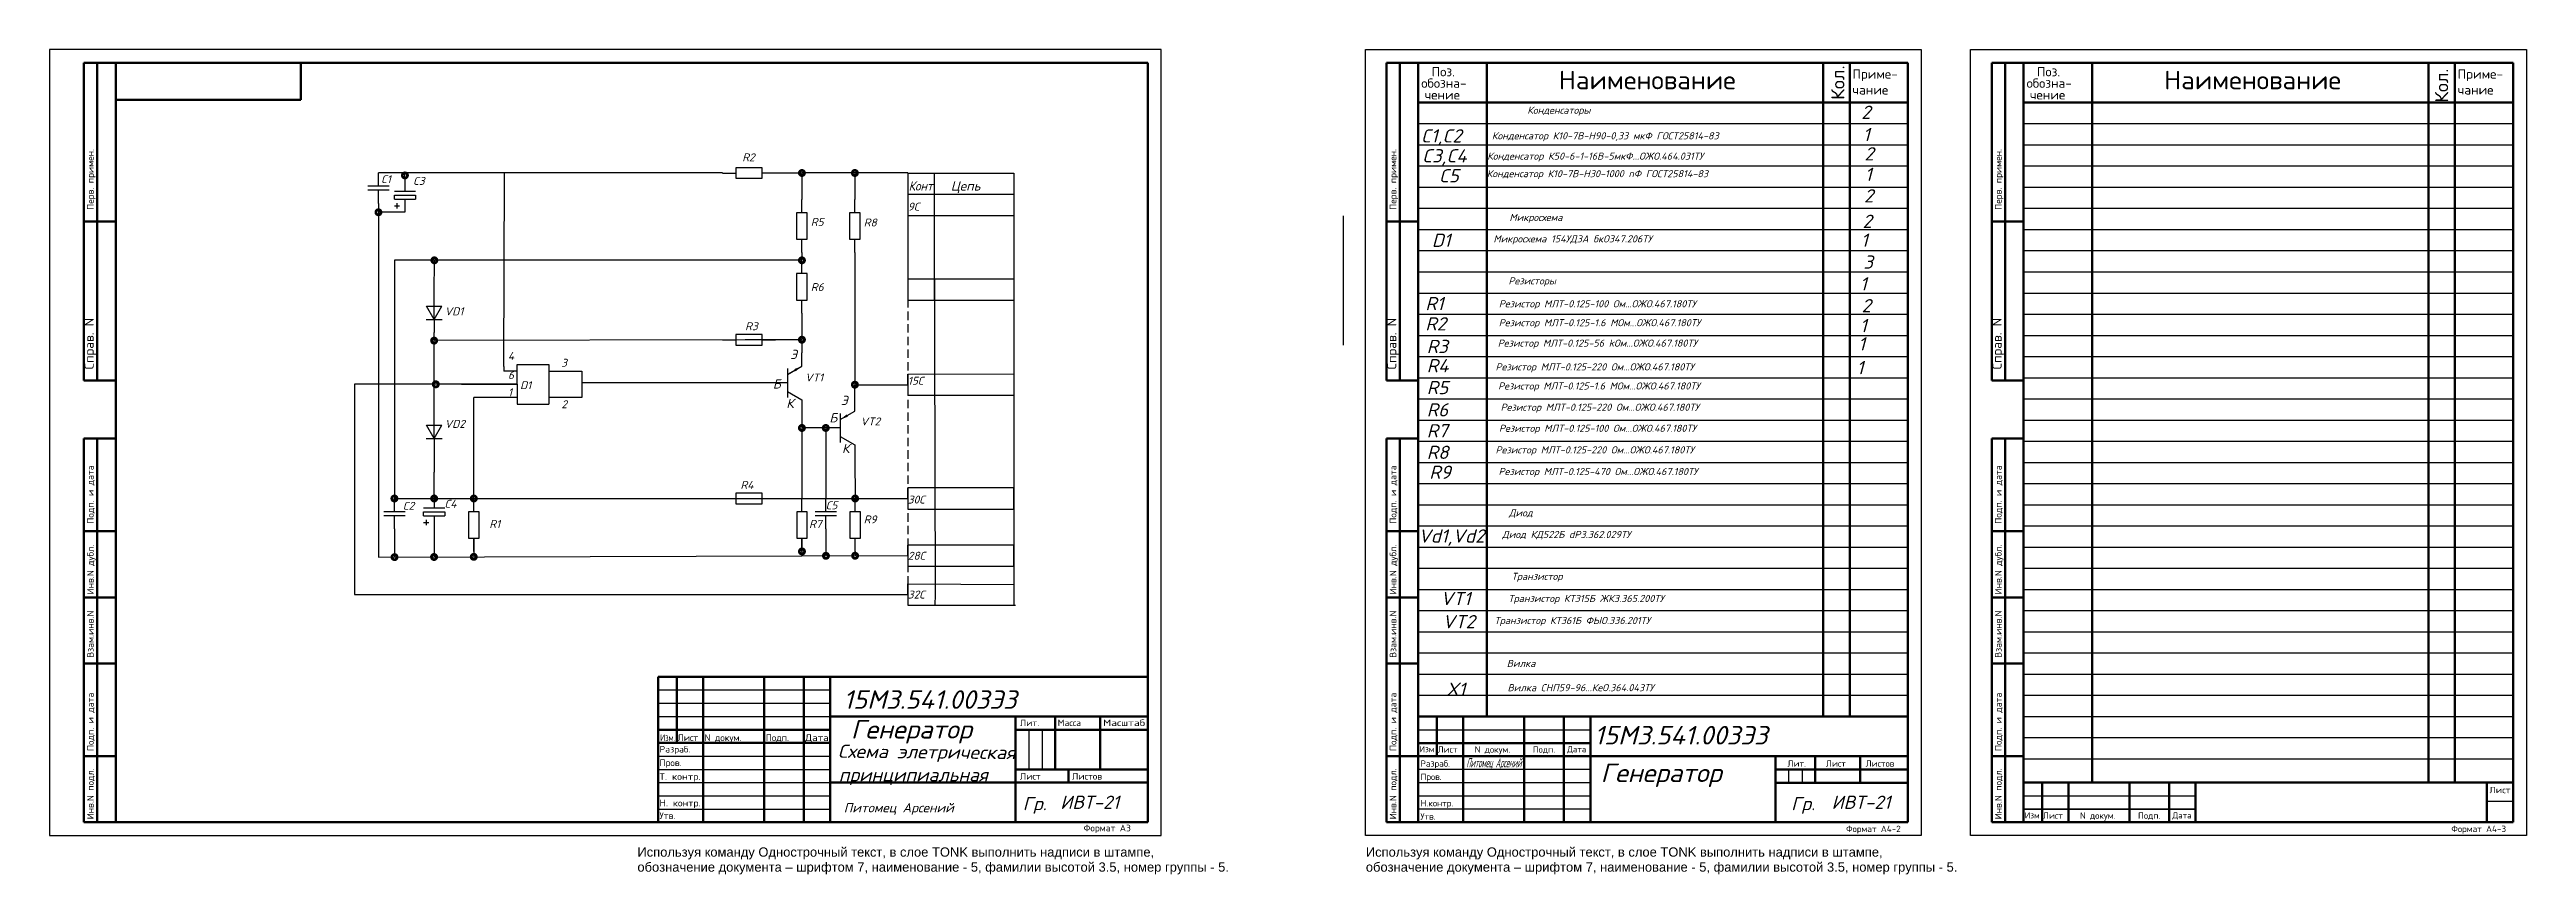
# Model space of a CAD drawing. Header units: millimetres. Extents: x 0 to 936, y -15 to 297.
import ezdxf
from ezdxf import colors
from ezdxf.entities.mleader import LeaderData, LeaderLine
from ezdxf.enums import TextEntityAlignment as Align
from ezdxf.math import Vec2, Vec3

# ---------------------------------------------------------------- set-up
doc = ezdxf.new("R2010")
doc.units = ezdxf.units.MM
doc.linetypes.add('невидимая2', pattern=[4.7625, 3.175, -1.5875])
doc.layers.add('DASHED', color=30, linetype='невидимая2')
doc.layers.add('элементы', color=30, linetype='Continuous')
doc.layers.add('OSN', color=3, linetype='Continuous', lineweight=80)
doc.layers.add('TONK', color=1, linetype='Continuous', lineweight=30)
doc.styles.add('RL', font='simplex.shx')
doc.styles.get("Standard").update_dxf_attribs({"font": 'arial.ttf'})
doc.styles.add('шрифт прямой', font='simplex.shx')
doc.styles.add('шрифт с наклоном', font='simplex.shx', dxfattribs={"oblique": 15})

# ---------------------------------------------------------------- blocks, each defined once
blk = doc.blocks.new('Перечень элементов лист 1')
at = {"layer": 'OSN'}
for p, q in [((8, 172), (8, 292)), ((8, 292), (20, 292)), ((13, 292), (13, 172)), ((20, 292), (205, 292)), ((20, 5), (20, 292)), ((45.86, 292), (45.86, 44.96)), ((173, 292), (173, 44.96)), ((183, 292), (183, 44.96)), ((205, 292), (205, 5)), ((205, 292), (205, 5)), ((20, 277), (205, 277)), ((20, 232), (8, 232)), ((20, 172), (8, 172)), ((8, 5), (8, 150)), ((8, 150), (20, 150)), ((20, 150), (13, 150)), ((13, 150), (13, 5)), ((8, 115), (20, 115)), ((20, 90), (8, 90)), ((8, 65), (20, 65)), ((20, 45), (205, 45)), ((20, 43.96), (20, 5)), ((27, 29.96), (27, 44.96)), ((37, 44.96), (37, 4.96)), ((60, 4.96), (60, 44.96)), ((75, 44.96), (75, 4.96)), ((85, 4.96), (85, 44.96)), ((8, 30), (20, 30)), ((85, 34.96), (20, 34.96)), ((20, 29.96), (85, 29.96)), ((205, 29.96), (85, 29.96)), ((155, 29.96), (155, 5)), ((170, 29.96), (170, 19.96)), ((187, 19.96), (187, 29.96)), ((155, 24.96), (205, 24.96)), ((205, 19.96), (155, 19.96)), ((8, 5), (19, 5)), ((20, 5), (8, 5)), ((205, 5), (20, 5))]:
    blk.add_line(p, q, dxfattribs=at)
at = {"layer": 'TONK'}
for p, q in [((0, 297), (210, 297)), ((0, 0), (0, 297)), ((210, 297), (210, 0)), ((210, 297), (210, 0)), ((20, 269), (205, 269)), ((20, 261), (205, 261)), ((20, 253), (205, 253)), ((20, 245), (205, 245)), ((20, 237), (205, 237)), ((20, 229), (205, 229)), ((20, 221), (205, 221)), ((20, 213), (205, 213)), ((20, 205), (205, 205)), ((20, 197), (205, 197)), ((20, 189), (205, 189)), ((20, 181), (205, 181)), ((20, 173), (205, 173)), ((20, 165), (205, 165)), ((20, 157), (205, 157)), ((20, 149), (205, 149)), ((20, 141), (205, 141)), ((20, 133), (205, 133)), ((20, 125), (205, 125)), ((20, 117), (205, 117)), ((20, 109), (205, 109)), ((20, 101), (205, 101)), ((20, 93), (205, 93)), ((20, 85), (205, 85)), ((20, 77), (205, 77)), ((20, 69), (205, 69)), ((20, 61), (205, 61)), ((20, 53), (205, 53)), ((20, 39.96), (85, 39.96)), ((85, 25), (20, 25)), ((20, 20), (85, 20)), ((160, 19.96), (160, 24.96)), ((165, 24.96), (165, 19.96)), ((20, 15), (85, 15)), ((85, 10), (20, 10)), ((210, 0), (0, 0))]:
    blk.add_line(p, q, dxfattribs=at)
at = {"layer": 'TONK', "color": 4}
for p, q in [((20, 30), (205, 30)), ((210, 0), (0, 0))]:
    blk.add_line(p, q, dxfattribs=at)
at = {"layer": 'TONK', "style": 'RL'}
for s, height, p in [('Поз.', 3.5, (25.04, 286.87)), ('обозна-', 3.5, (21.14, 282.54)), ('Наименование', 7, (73.09, 281.97)), ('чание', 3.5, (184, 280)), ('Приме-', 3.5, (184, 286)), ('чение', 3.5, (22.37, 278.13)), ('Изм', 2.3, (20.44, 31.47)), ('Разраб.', 2.4, (20.81, 26)), ('Лист', 2.4, (27.29, 31.32)), ('Лист', 2.4, (174, 26)), ('Листов', 2.4, (189, 26)), ('Пров.', 2.4, (20.81, 21)), ('Н.контр.', 2.4, (20.81, 11)), ('Утв.', 2.4, (20.81, 6)), ('Формат А4-2', 2.4, (181.62, 1.31))]:
    blk.add_text(s, height=height, dxfattribs=at).set_placement(p)
at = {"layer": 'TONK', "style": 'RL', "width": 0.925424}
blk.add_text('Кол.', height=5, rotation=90, dxfattribs=at).set_placement((181, 278), (181, 291), align=Align.FIT)
at = {"layer": 'TONK', "style": 'шрифт прямой'}
for s, height, p in [('Перв. примен.', 2.5, (11.7, 236.41)), ('Справ. N', 3.5, (11.7, 176.11)), ('Подп. и дата', 2.5, (11.7, 117.82)), ('Инв.N дубл.', 2.5, (11.7, 91.1)), ('Взам.инв.N', 2.5, (11.7, 67.2)), ('Подп. и дата', 2.5, (11.7, 31.92)), ('Инв.N подл.', 2.5, (11.7, 6.12))]:
    blk.add_text(s, height=height, rotation=90, dxfattribs=at).set_placement(p)
at = {"layer": 'TONK', "style": 'RL'}
for s, height, p in [('N докум.', 2.4, (48.02, 31.32)), ('Подп.', 2.4, (67.47, 31.32)), ('Дата', 2.3, (79.86, 31.47)), ('Лит.', 2.4, (163, 26))]:
    blk.add_text(s, height=height, dxfattribs=at).set_placement(p, align=Align.CENTER)
blk = doc.blocks.new('Перечень элементов лист 2')
at = {"layer": 'OSN'}
for p, q in [((8, 172), (8, 292)), ((8, 292), (20, 292)), ((13, 292), (13, 172)), ((20, 292), (205, 292)), ((20, 5), (20, 292)), ((45.86, 292), (45.86, 20)), ((173, 292), (173, 20)), ((183, 292), (183, 20)), ((205, 292), (205, 5)), ((20, 277), (205, 277)), ((20, 232), (8, 232)), ((20, 172), (8, 172)), ((8, 5), (8, 150)), ((8, 150), (20, 150)), ((20, 150), (13, 150)), ((13, 150), (13, 5)), ((8, 115), (20, 115)), ((20, 90), (8, 90)), ((8, 65), (20, 65)), ((20, 42.96), (20, 5)), ((8, 30), (20, 30)), ((20, 20), (205, 20)), ((27, 5), (27, 20)), ((37, 20), (37, 4.96)), ((60, 4.96), (60, 20)), ((75, 20), (75, 4.96)), ((85, 5), (85, 20)), ((195, 20), (195, 5)), ((8, 5), (19, 5)), ((20, 5), (8, 5)), ((205, 5), (20, 5))]:
    blk.add_line(p, q, dxfattribs=at)
at = {"layer": 'TONK'}
for p, q in [((0, 297), (210, 297)), ((0, 0), (0, 297)), ((210, 297), (210, 0)), ((20, 269), (205, 269)), ((20, 261), (205, 261)), ((20, 253), (205, 253)), ((20, 245), (205, 245)), ((20, 237), (205, 237)), ((20, 229), (205, 229)), ((20, 221), (205, 221)), ((20, 213), (205, 213)), ((20, 205), (205, 205)), ((20, 197), (205, 197)), ((20, 189), (205, 189)), ((20, 181), (205, 181)), ((20, 173), (205, 173)), ((20, 165), (205, 165)), ((20, 157), (205, 157)), ((20, 149), (205, 149)), ((20, 141), (205, 141)), ((20, 133), (205, 133)), ((20, 125), (205, 125)), ((20, 117), (205, 117)), ((20, 109), (205, 109)), ((20, 101), (205, 101)), ((20, 93), (205, 93)), ((20, 85), (205, 85)), ((20, 77), (205, 77)), ((20, 69), (205, 69)), ((20, 61), (205, 61)), ((20, 53), (205, 53)), ((20, 45), (205, 45)), ((20, 37), (205, 37)), ((20, 29), (205, 29)), ((20, 15), (85, 15)), ((20, 10), (85, 10)), ((85, 9.96), (20, 9.96)), ((195, 13), (205, 13)), ((210, 0), (0, 0))]:
    blk.add_line(p, q, dxfattribs=at)
at = {"layer": 'TONK', "style": 'RL'}
for s, height, p in [('Поз.', 3.5, (25.04, 286.87)), ('обозна-', 3.5, (21.14, 282.54)), ('Наименование', 7, (73.09, 281.97)), ('чание', 3.5, (184, 280)), ('Приме-', 3.5, (184, 286)), ('чение', 3.5, (22.37, 278.13)), ('Изм', 2.3, (20.44, 6.47)), ('Лист', 2.4, (27.29, 6.32)), ('Формат А4-3', 2.4, (181.62, 1.31))]:
    blk.add_text(s, height=height, dxfattribs=at).set_placement(p)
at = {"layer": 'TONK'}
for s, height, style, p in [('Кол.', 5, 'RL', (180.44, 276.97)), ('Перв. примен.', 2.5, 'шрифт прямой', (11.7, 236.41)), ('Справ. N', 3.5, 'шрифт прямой', (11.7, 176.11)), ('Подп. и дата', 2.5, 'шрифт прямой', (11.7, 117.82)), ('Инв.N дубл.', 2.5, 'шрифт прямой', (11.7, 91.1)), ('Взам.инв.N', 2.5, 'шрифт прямой', (11.7, 67.2)), ('Подп. и дата', 2.5, 'шрифт прямой', (11.7, 31.92)), ('Инв.N подл.', 2.5, 'шрифт прямой', (11.7, 6.12))]:
    blk.add_text(s, height=height, rotation=90, dxfattribs=dict(at, style=style)).set_placement(p)
at = {"layer": 'TONK', "style": 'RL', "width": 0.833333}
blk.add_text('Лист', height=2.4, dxfattribs=at).set_placement((196, 16), (204, 16), align=Align.FIT)
at = {"layer": 'TONK', "style": 'RL'}
for s, height, p in [('N докум.', 2.4, (48.02, 6.32)), ('Подп.', 2.4, (67.47, 6.32)), ('Дата', 2.3, (79.86, 6.47))]:
    blk.add_text(s, height=height, dxfattribs=at).set_placement(p, align=Align.CENTER)
blk = doc.blocks.new('резистор постоянный')
at = {"layer": 'элементы'}
for p, q in [((5, 0), (0, 0)), ((20, 0), (15, 0))]:
    blk.add_line(p, q, dxfattribs=at)
blk.add_lwpolyline([(5, -2), (15, -2), (15, 2), (5, 2)], close=True, dxfattribs=at)
blk = doc.blocks.new('конденсатор постоянной емкости')
at = {"layer": 'элементы'}
for p, q in [((5, 0), (0, 0)), ((5, 4), (5, -4)), ((6.5, 4), (6.5, -4)), ((11.5, 0), (6.5, 0))]:
    blk.add_line(p, q, dxfattribs=at)
blk = doc.blocks.new('Таблица контактов соединителя справа')
at = {"layer": 'DASHED'}
for p, q in [((0, 32), (0, 8)), ((40, 32), (40, 8))]:
    blk.add_line(p, q, dxfattribs=at)
at = {"layer": 'элементы'}
for p, q in [((0, 48), (40, 48)), ((0, 48), (0, 40)), ((10, 48), (10, 40)), ((40, 48), (40, 40)), ((0, 40), (40, 40)), ((0, 40), (0, 32)), ((10, 40), (10, 32)), ((40, 40), (40, 32)), ((0, 32), (40, 32)), ((0, 8), (40, 8)), ((0, 8), (0, 0)), ((0, 0), (40, 0)), ((10, 8), (10, 0)), ((40, 8), (40, 0))]:
    blk.add_line(p, q, dxfattribs=at)
at = {"layer": 'TONK', "style": 'шрифт с наклоном', "oblique": 15, "width": 0.635625}
blk.add_text('Конт', height=3.5, dxfattribs=at).set_placement((0.32, 41.37), (9.43, 41.37), align=Align.FIT)
at = {"layer": 'TONK', "style": 'шрифт с наклоном', "oblique": 15}
blk.add_text('Цепь', height=3.5, dxfattribs=at).set_placement((16.24, 41.37))
blk = doc.blocks.new('диод')
at = {"layer": 'элементы'}
for p, q in [((0, -5), (0, 0)), ((0, -10), (-2.89, -5)), ((-2.89, -5), (2.89, -5)), ((0, -10), (0, -5)), ((0, -10), (2.89, -5)), ((-3, -10), (3, -10)), ((0, -10), (0, -15))]:
    blk.add_line(p, q, dxfattribs=at)
blk = doc.blocks.new('конденсатор электролитический')
at = {"layer": 'элементы'}
for p, q in [((5, 0), (0, 0)), ((3.38, 3), (1.38, 3)), ((2.38, 4), (2.38, 2)), ((5, 4), (5, -4)), ((5, 4), (6.5, 4)), ((6.5, 4), (6.5, -4)), ((8, 4), (8, -4)), ((13, 0), (8, 0)), ((6.5, -4), (5, -4))]:
    blk.add_line(p, q, dxfattribs=at)
blk = doc.blocks.new('транзистор типа NPN')
at = {"layer": 'элементы'}
for p, q in [((-6.35, 11), (-11.35, 11)), ((-3.18, 5.5), (-6.35, 11)), ((3.18, 5.5), (6.35, 11)), ((6.35, 11), (11.35, 11)), ((-5.5, 5.5), (5.5, 5.5)), ((0, 5.5), (0, 0))]:
    blk.add_line(p, q, dxfattribs=at)
ml = blk.add_multileader_mtext('Standard', dxfattribs=at)
ml.set_content('')
ml.set_leader_properties()
ml.build(insert=Vec2(0, 0))
ml.multileader.update_dxf_attribs({"has_dogleg": 0, "text_right_attachment_type": 6, "dogleg_length": 0.36, "arrow_head_size": 3})
ctx = ml.context
ctx.base_point, ctx.char_height, ctx.arrow_head_size, ctx.landing_gap_size, ctx.plane_origin = Vec3(-3.18, 5.5), 1, 3, 0.09, Vec3(-6.35, 11)
ctx.right_attachment = 6
notes = []
notes.append((ctx, [(0, (1, 1, 0), (-3.54, 5.5), (1, 0), 0.36, [(0, [(-6.35, 11)], 0, [])])]))
ctx.mtext, ml.multileader.dxf.content_type = None, 0
for ctx, leaders in notes:
    for number, flags, end, landing, length, lines in leaders:
        leader = LeaderData()
        leader.index, (leader.has_last_leader_line, leader.has_dogleg_vector, leader.attachment_direction) = number, flags
        leader.last_leader_point, leader.dogleg_vector, leader.dogleg_length = Vec3(end), Vec3(landing), length
        for number, points, colour, breaks in lines:
            line = LeaderLine()
            line.index, line.vertices, line.color, line.breaks = number, Vec3.list(points), colors.encode_raw_color(colour), breaks
            leader.lines.append(line)
        ctx.leaders.append(leader)
blk = doc.blocks.new('транзистор типа PNP')
at = {"layer": 'элементы'}
for p, q in [((-6.35, 11), (-11.35, 11)), ((-3.18, 5.5), (-6.35, 11)), ((3.18, 5.5), (6.35, 11)), ((6.35, 11), (11.35, 11)), ((-5.5, 5.5), (5.5, 5.5)), ((0, 5.5), (0, 0))]:
    blk.add_line(p, q, dxfattribs=at)
ml = blk.add_multileader_mtext('Standard', dxfattribs=at)
ml.set_content('')
ml.set_leader_properties()
ml.build(insert=Vec2(0, 0))
ml.multileader.update_dxf_attribs({"has_dogleg": 0, "text_right_attachment_type": 6, "dogleg_length": 0.36, "arrow_head_size": 3})
ctx = ml.context
ctx.base_point, ctx.char_height, ctx.arrow_head_size, ctx.landing_gap_size, ctx.plane_origin = Vec3(-6.35, 11), 1, 3, 0.09, Vec3(-3.18, 5.5)
ctx.right_attachment = 6
notes = []
notes.append((ctx, [(0, (1, 1, 0), (-5.99, 11), (-1, 0), 0.36, [(0, [(-3.18, 5.5)], 0, [])])]))
ctx.mtext, ml.multileader.dxf.content_type = None, 0
for ctx, leaders in notes:
    for number, flags, end, landing, length, lines in leaders:
        leader = LeaderData()
        leader.index, (leader.has_last_leader_line, leader.has_dogleg_vector, leader.attachment_direction) = number, flags
        leader.last_leader_point, leader.dogleg_vector, leader.dogleg_length = Vec3(end), Vec3(landing), length
        for number, points, colour, breaks in lines:
            line = LeaderLine()
            line.index, line.vertices, line.color, line.breaks = number, Vec3.list(points), colors.encode_raw_color(colour), breaks
            leader.lines.append(line)
        ctx.leaders.append(leader)

msp = doc.modelspace()

# ---------------------------------------------------------------- linework, layer by layer
msp.add_line((488.81, 234.1), (488.81, 185.33))
at = {"layer": 'DASHED'}
for p, q in [((324.28, 250.35), (324.28, 91.06)), ((364.28, 246.52), (364.28, 92.78)), ((364.28, 92.78), (364.29, 91.06))]:
    msp.add_line(p, q, dxfattribs=at)
at = {"layer": 'DASHED', "const_width": 1.04}
for points in [[(133.3, 249.43, 1), (135.26, 249.43, 1)], [(283.3, 250.35, 1), (285.26, 250.35, 1)], [(303.3, 250.35, 1), (305.26, 250.35, 1)], [(123.3, 235.51, 1), (125.26, 235.51, 1)], [(144.42, 217.35, 1), (146.38, 217.35, 1)], [(283.3, 217.35, 1), (285.26, 217.35, 1)], [(144.33, 187.01, 1), (146.29, 187.01, 1)], [(283.3, 187.35, 1), (285.26, 187.35, 1)], [(144.97, 170.5, 1), (146.93, 170.5, 1)], [(303.3, 170.35, 1), (305.26, 170.35, 1)], [(283.3, 154, 1), (285.26, 154, 1)], [(292.3, 154, 1), (294.26, 154, 1)], [(129.33, 127.35, 1), (131.29, 127.35, 1)], [(144.33, 127.35, 1), (146.29, 127.35, 1)], [(159.33, 127.35, 1), (161.29, 127.35, 1)], [(303.4, 127.34, 1), (305.35, 127.34, 1)], [(129.37, 105.21, 1), (131.33, 105.21, 1)], [(144.3, 105.25, 1), (146.26, 105.25, 1)], [(159.3, 105.3, 1), (161.26, 105.3, 1)], [(283.31, 107.34, 1), (285.27, 107.34, 1)], [(292.37, 105.69, 1), (294.33, 105.69, 1)], [(303.39, 105.72, 1), (305.35, 105.72, 1)]]:
    msp.add_lwpolyline(points, format="xyb", close=True, dxfattribs=at)
at = {"layer": 'OSN'}
for p, q in [((13, 172), (13, 292)), ((13, 292), (25, 292)), ((18, 292), (18, 172)), ((415, 292), (25, 292)), ((25, 292), (25, 5)), ((95, 278), (95, 292)), ((415, 5), (415, 292)), ((25, 278), (95, 278)), ((25, 232), (13, 232)), ((25, 172), (13, 172)), ((13, 5), (13, 150)), ((13, 150), (25, 150)), ((25, 150), (18, 150)), ((18, 150), (18, 5)), ((13, 115), (25, 115)), ((25, 90), (13, 90)), ((13, 65), (25, 65)), ((230, 60), (230, 5)), ((230, 60), (415, 60)), ((237, 60), (237, 35)), ((247, 60), (247, 5)), ((270, 60), (270, 5)), ((285, 60), (285, 5)), ((295, 60), (295, 5)), ((230, 40), (295, 40)), ((295, 45), (415, 45)), ((365, 5), (365, 45)), ((365, 40), (415, 40)), ((380, 45), (380, 25)), ((397, 45), (397, 25)), ((13, 30), (25, 30)), ((230, 35), (295, 35)), ((295, 20), (415, 20)), ((380, 25), (365, 25)), ((380, 25), (415, 25)), ((385, 20), (385, 25)), ((13, 5), (24, 5)), ((25, 5), (13, 5)), ((25, 5), (415, 5))]:
    msp.add_line(p, q, dxfattribs=at)
at = {"layer": 'TONK'}
for p, q in [((420, 297), (0, 297)), ((0, 297), (0, 0)), ((420, 0), (420, 297)), ((230, 55), (295, 55)), ((230, 50), (295, 50)), ((230, 45), (295, 45)), ((370, 40), (370, 25)), ((375, 40), (375, 25)), ((230, 30), (295, 30)), ((230, 25), (295, 25)), ((230, 20), (295, 20)), ((230, 15), (295, 15)), ((230, 10), (295, 10)), ((0, 0), (420, 0))]:
    msp.add_line(p, q, dxfattribs=at)
at = {"layer": 'элементы'}
for p, q in [((134.28, 250.35), (124.28, 250.35)), ((254.28, 250.35), (134.28, 250.35)), ((134.28, 248.51), (134.28, 250.35)), ((171.71, 177.25), (171.84, 250.35)), ((274.28, 250.35), (284.28, 250.35)), ((304.28, 250.35), (284.28, 250.35)), ((284.28, 250.35), (284.28, 240.35)), ((324.28, 250.35), (304.28, 250.35)), ((304.28, 250.35), (304.28, 240.35)), ((124.28, 238.85), (124.28, 109.35)), ((134.28, 235.51), (124.28, 235.51)), ((334.28, 234.34), (334.57, 91.06)), ((284.28, 217.35), (130.31, 217.35)), ((130.31, 217.35), (130.31, 127.35)), ((145.31, 205.05), (145.4, 217.35)), ((284.28, 220.35), (284.28, 217.35)), ((304.28, 220.35), (304.28, 170.35)), ((284.28, 197.35), (284.28, 187.35)), ((364.28, 202.34), (364.29, 91.06)), ((145.31, 160.05), (145.31, 190.05)), ((262.79, 187.3), (145.31, 187.01)), ((272.79, 187.32), (262.79, 187.3)), ((284.28, 187.35), (272.79, 187.32)), ((284.28, 187.35), (284.28, 182.35)), ((176.71, 175.5), (176.71, 178)), ((176.71, 178), (188.71, 178)), ((188.71, 178), (188.71, 170.5)), ((188.71, 178), (188.71, 175.5)), ((176.71, 170.5), (115.18, 170.5)), ((115.18, 170.5), (115.18, 100.61)), ((155.62, 170.5), (176.71, 170.5)), ((171.71, 177.25), (171.7, 175.5)), ((176.71, 175.5), (171.7, 175.5)), ((176.71, 170.5), (176.71, 175.5)), ((176.71, 170.5), (176.71, 165.5)), ((188.71, 175.5), (201.16, 175.5)), ((188.71, 170.5), (188.71, 163)), ((201.16, 175.5), (201.16, 170.5)), ((202.15, 171), (201.16, 171)), ((201.16, 170.5), (201.16, 165.5)), ((278.78, 171), (202.15, 171)), ((304.28, 170.35), (324.28, 170.35)), ((304.28, 165.35), (304.28, 170.35)), ((324.28, 174.35), (364.28, 174.46)), ((163.23, 165.5), (160.31, 165.5)), ((160.31, 163.75), (160.31, 165.5)), ((160.31, 127.35), (160.31, 163.75)), ((176.71, 165.5), (163.23, 165.5)), ((176.71, 165.5), (176.71, 163)), ((176.71, 163), (188.71, 163)), ((201.16, 165.5), (188.71, 165.47)), ((284.28, 159.65), (284.28, 154.65)), ((284.28, 154.65), (284.28, 154)), ((293.28, 154), (284.28, 154)), ((284.28, 154), (284.29, 127.34)), ((293.28, 154), (293.33, 127.34)), ((145.31, 145.05), (145.31, 137.35)), ((304.28, 142.65), (304.37, 127.34)), ((145.31, 127.35), (145.31, 137.35)), ((324.28, 127.34), (324.28, 131.34)), ((324.28, 131.34), (324.28, 123.34)), ((364.28, 131.32), (324.28, 131.34)), ((364.28, 123.32), (364.28, 131.32)), ((130.31, 127.35), (145.31, 127.35)), ((145.31, 127.35), (160.31, 127.35)), ((160.31, 127.35), (241.15, 127.34)), ((241.15, 127.34), (251.15, 127.34)), ((251.15, 127.34), (324.28, 127.34)), ((324.28, 123.34), (364.28, 123.32)), ((130.31, 115.85), (130.34, 109.36)), ((145.31, 115.85), (145.3, 109.41)), ((160.29, 112.35), (160.28, 109.45)), ((284.29, 112.34), (284.29, 105.66)), ((293.33, 115.84), (293.35, 105.69)), ((124.28, 109.35), (124.28, 105.19)), ((124.28, 105.19), (324.28, 105.78)), ((130.34, 109.36), (130.35, 105.21)), ((145.3, 109.41), (145.28, 105.25)), ((160.28, 109.45), (160.28, 105.3)), ((304.37, 107.34), (304.37, 105.72)), ((324.28, 105.78), (324.28, 109.78)), ((324.28, 109.78), (324.28, 101.78)), ((364.29, 109.78), (324.28, 109.78)), ((364.29, 101.78), (364.29, 109.78)), ((115.18, 100.61), (115.18, 91.06)), ((324.28, 101.78), (364.29, 101.78)), ((324.28, 91.06), (324.28, 95.06)), ((324.28, 95.06), (324.28, 87.06)), ((324.28, 95.06), (364.28, 94.91)), ((115.18, 91.06), (324.28, 91.06)), ((324.28, 87.06), (365.02, 87.06)), ((334.57, 91.06), (334.54, 87.06)), ((364.29, 91.06), (364.3, 87.06))]:
    msp.add_line(p, q, dxfattribs=at)
msp.add_lwpolyline([(324.28, 170.35), (324.28, 174.35), (324.28, 166.35), (364.28, 166.43)], dxfattribs=at)

# ---------------------------------------------------------------- block references
at = {"layer": 'DASHED', "rotation": 269.9102814821868}
msp.add_blockref('резистор постоянный', (160.31, 127.35), dxfattribs=at)
at = {"layer": 'элементы'}
for name, p in [('Перечень элементов лист 1', (497.17, 0)), ('Перечень элементов лист 2', (725.86, 0)), ('Таблица контактов соединителя справа', (324.28, 202.34)), ('диод', (145.31, 205.05)), ('диод', (145.31, 160.05))]:
    msp.add_blockref(name, p, dxfattribs=at)
for name, p, rotation in [('конденсатор постоянной емкости', (124.28, 250.35), 270), ('конденсатор электролитический', (134.28, 235.51), 90), ('резистор постоянный', (274.28, 250.35), 180.0199625750165), ('резистор постоянный', (284.28, 240.35), 270), ('резистор постоянный', (304.28, 240.35), 270), ('резистор постоянный', (284.28, 217.35), 270), ('резистор постоянный', (274.28, 187.35), 180), ('транзистор типа NPN', (273.28, 171), 270), ('транзистор типа PNP', (293.28, 154), 270), ('конденсатор постоянной емкости', (130.31, 127.35), 270), ('конденсатор электролитический', (145.31, 115.85), 90), ('резистор постоянный', (274.28, 127.34), 180), ('резистор постоянный', (284.29, 127.34), 270), ('конденсатор постоянной емкости', (293.33, 127.34), 270), ('резистор постоянный', (304.37, 127.34), 270)]:
    msp.add_blockref(name, p, dxfattribs=dict(at, rotation=rotation))

# ---------------------------------------------------------------- texts
at = {"layer": 'DASHED', "style": 'шрифт с наклоном', "oblique": 15}
for s, p in [('R5', (287.63, 230.35)), ('R8', (307.62, 230.13)), ('R6', (287.63, 205.74)), ('VD1', (149.31, 196.56)), ('R3', (262.81, 190.94)), ('4', (173.21, 179.73)), ('3', (193.33, 177.14)), ('6', (173.21, 172.46)), ('1', (173.21, 165.96)), ('D1', (177.78, 168.67)), ('VT1', (285.49, 171.56)), ('2', (193.41, 161.47)), ('VD2', (149.31, 154.05)), ('VT2', (306.43, 154.97)), ('R4', (261.06, 130.98)), ('С2', (133.56, 123.08)), ('С4', (149.31, 123.85)), ('С5', (293.33, 123.28)), ('R1', (166.17, 116.23)), ('R7', (286.97, 116.23)), ('R9', (307.62, 117.96))]:
    msp.add_text(s, height=3, dxfattribs=at).set_placement(p)
at = {"layer": 'DASHED', "insert": (261.72, 257.76), "char_height": 3, "attachment_point": 1, "style": 'шрифт с наклоном'}
msp.add_mtext('R2', dxfattribs=at)
at = {"layer": 'DASHED', "char_height": 3, "attachment_point": 1, "style": 'шрифт с наклоном'}
for s, insert, width in [('С1', (125.34, 249.51), 2.4062), ('С3', (137.43, 248.85), 5.794)]:
    msp.add_mtext(s, dxfattribs=dict(at, insert=insert, width=width))
at = {"layer": 'TONK', "style": 'шрифт с наклоном', "oblique": 15}
for s, height, p in [('Конденсаторы', 2.6681, (558.34, 272.73)), ('2', 5, (684.52, 270.8)), ('C1,C2', 5, (518.15, 261.87)), ('Конденсатор К10-7В-Н90-0,33 мкФ ГОСТ25814-83', 2.6681, (544.96, 263.07)), ('1', 5, (685.16, 262.36)), ('C3,C4', 5, (518.6, 254.34)), ('Конденсатор К50-6-1-16B-5мкФ...ОЖО.464.031ТУ', 2.6681, (543.19, 255.39)), ('2', 5, (685.7, 255.11)), ('C5', 5, (524.95, 246.8)), ('Конденсатор К10-7В-Н30-1000 nФ ГОСТ25814-83', 2.6681, (543.03, 248.76)), ('2', 5, (685.56, 239.23)), ('1', 5, (685.91, 247.34)), ('Микросхема', 2.668, (551.6, 232.23)), ('2', 5, (684.97, 229.6)), ('D1', 5, (522.28, 222.43)), ('Микросхема 154УДЗА бкО347.206ТУ', 2.6681, (545.55, 224.13)), ('1', 5, (684.41, 222.47)), ('3', 5, (685.3, 214.2)), ('Резисторы', 2.668, (551.22, 208.24)), ('1', 5, (684.04, 205.99)), ('R1', 5, (519.82, 198.5)), ('Резистор МЛТ-0.125-100 Ом...ОЖО.467.180ТУ', 2.6681, (547.6, 199.59)), ('2', 5, (684.66, 197.7)), ('R2', 5, (519.82, 190.86)), ('R3', 5, (520.36, 182.32)), ('Резистор МЛТ-0.125-56 kОм...ОЖО.467.180ТУ', 2.6681, (547.19, 184.73)), ('Резистор МЛТ-0.125-1.6 МОм...ОЖО.467.180ТУ', 2.6681, (547.55, 192.44)), ('1', 5, (683.4, 183.29)), ('1', 5, (684.03, 190.18)), ('R4', 5, (520.36, 175.04)), ('Резистор МЛТ-0.125-220 Ом...ОЖО.467.180ТУ', 2.6681, (546.34, 175.75)), ('1', 5, (682.78, 174.31)), ('R5', 5, (520.36, 166.77)), ('Резистор МЛТ-0.125-1.6 МОм...ОЖО.467.180ТУ', 2.6681, (547.33, 168.53)), ('R6', 5, (520.36, 158.36)), ('Резистор МЛТ-0.125-220 Ом...ОЖО.467.180ТУ', 2.6681, (548.25, 160.5)), ('R7', 5, (520.36, 150.44)), ('Резистор МЛТ-0.125-100 Ом...ОЖО.467.180ТУ', 2.6681, (547.65, 152.54)), ('R8', 5, (520.36, 142.3)), ('Резистор МЛТ-0.125-220 Ом...ОЖО.467.180ТУ', 2.6681, (546.34, 144.38)), ('R9', 5, (521.31, 134.77)), ('Резистор МЛТ-0.125-470 Ом...ОЖО.467.180ТУ', 2.6681, (547.49, 136.22)), ('Диод', 2.668, (551.4, 120.59)), ('Vd1,Vd2', 5, (517.17, 110.68)), ('Диод КД522Б dP3.362.029ТУ', 2.6681, (548.84, 112.42)), ('Транзистор', 2.668, (552.42, 96.59)), ('VT1', 5, (525.54, 87.03)), ('Транзистор КТ315Б ЖК3.365.200ТУ', 2.6681, (551.19, 88.24)), ('VT2', 5, (526.26, 78.31)), ('Транзистор КТ361Б ФЫО.336.201ТУ', 2.6681, (545.94, 79.92)), ('Вилка', 2.668, (550.6, 63.71)), ('X1', 5, (527.67, 52.79)), ('Вилка СНП59-96...КеО.364.043ТУ', 2.6681, (550.88, 54.53)), ('15М3.541.003Э3', 7, (299.93, 47.88)), ('Генератор', 7, (302.77, 36.65)), ('15М3.541.003Э3', 7, (583.66, 34.4)), ('принципиальная', 5, (298.21, 20.46)), ('Генератор', 7, (586.05, 20.21)), ('Питомец Арсений', 3.5, (300.09, 8.76)), ('Гр. ', 5, (367.69, 9.56)), ('ИВТ-21', 5, (381.88, 10.06)), ('Гр. ', 5, (658.03, 9.56)), ('ИВТ-21', 5, (673.3, 10.06))]:
    msp.add_text(s, height=height, dxfattribs=at).set_placement(p)
at = {"layer": 'TONK', "style": 'шрифт прямой'}
for s, height, p in [('Перв. примен.', 2.5, (16.7, 236.41)), ('Справ. N', 3.5, (16.7, 176.11)), ('Подп. и дата', 2.5, (16.7, 117.82)), ('Инв.N дубл.', 2.5, (16.7, 91.1)), ('Взам.инв.N', 2.5, (16.7, 67.2)), ('Подп. и дата', 2.5, (16.7, 31.92)), ('Инв.N подл.', 2.5, (16.7, 6.12))]:
    msp.add_text(s, height=height, rotation=90, dxfattribs=at).set_placement(p)
for s, width, p, p2 in [('Изм.', 0.806012, (230.71, 35.72), (236.46, 35.72)), ('Дата', 0.832787, (285.47, 35.72), (294.39, 35.72)), ('Масштаб', 0.8667, (398.06, 41.33), (413.95, 41.33)), ('Т. контр.', 0.881809, (230.47, 21.04), (246.01, 21.04)), ('Н. контр.', 0.847453, (230.47, 11.03), (246.01, 11.03))]:
    msp.add_text(s, height=2.5, dxfattribs=dict(at, width=width)).set_placement(p, p2, align=Align.FIT)
for s, p in [('Лист', (237.25, 35.72)), ('N докум.', (247.49, 35.72)), ('Подп.', (270.6, 35.72)), ('Лит.', (366.64, 41.33)), ('Масса', (380.92, 41.33)), ('Разраб.', (230.47, 31.37)), ('Пров.', (230.47, 26.24)), ('Лист', (366.64, 21.14)), ('Листов', (386.34, 21.14)), ('Утв.', (230.47, 6.22)), ('Формат А3', (390.72, 1.57))]:
    msp.add_text(s, height=2.5, dxfattribs=at).set_placement(p)
at = {"layer": 'TONK', "style": 'шрифт с наклоном', "oblique": 15, "width": 0.841745}
msp.add_text('Схема элетрическая', height=5, rotation=359.55206, dxfattribs=at).set_placement((297.86, 29.38), (365, 28.86), align=Align.FIT)
at = {"layer": 'TONK', "style": 'шрифт с наклоном', "oblique": 15, "width": 0.423854}
msp.add_text('Питомец Арсений', height=3.5, dxfattribs=at).set_placement((535.27, 25.75), (556.11, 25.75), align=Align.FIT)
at = {"layer": 'TONK'}
for s, p in [(' Используя команду Однострочный текст, в слое TONK выполнить надписи в штампе,', (220.76, -7.99)), (' Используя команду Однострочный текст, в слое TONK выполнить надписи в штампе,', (495.98, -7.99)), (' обозначение документа – шрифтом 7, наименование - 5, фамилии высотой 3.5, номер группы - 5. ', (220.76, -13.66)), (' обозначение документа – шрифтом 7, наименование - 5, фамилии высотой 3.5, номер группы - 5. ', (495.98, -13.66))]:
    msp.add_text(s, height=3.5, dxfattribs=at).set_placement(p)
at = {"layer": 'элементы', "style": 'шрифт с наклоном', "oblique": 15}
for s, height, p in [('9С', 3, (324.28, 236.14)), ('Э', 3.5, (279.85, 180.05)), ('Б', 3.5, (273.28, 168.9)), ('15С', 3, (324.28, 170.35)), ('К', 3.5, (278.35, 161.54)), ('Б', 3.5, (294.63, 156.11)), ('Э', 3.5, (299, 162.67)), ('К', 3.5, (299.41, 144.5)), ('30С', 3, (324.28, 125.44)), ('28С', 3, (324.28, 104.22)), ('32С', 3, (324.28, 89.55))]:
    msp.add_text(s, height=height, dxfattribs=at).set_placement(p)

doc.saveas('drawing.dxf')
